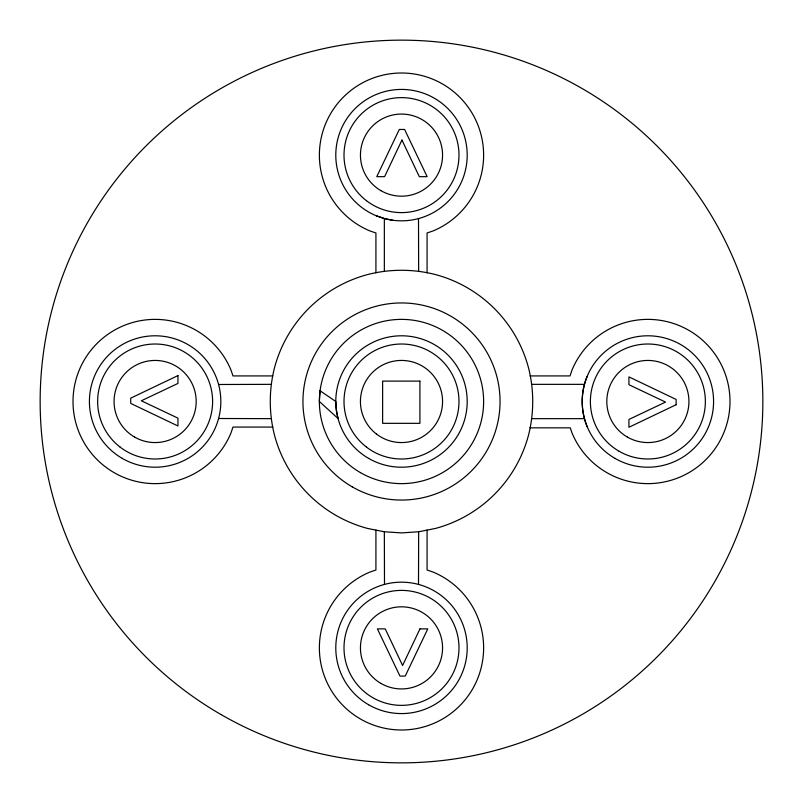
<?xml version="1.0" encoding="UTF-8"?>
<svg xmlns="http://www.w3.org/2000/svg" width="803" height="803" viewBox="0 0 803 803"><rect width="100%" height="100%" fill="white"/><g stroke="black" fill="none" stroke-linecap="round" stroke-linejoin="round"><path stroke-width="1.2" d="M418.504 584.413L418.654 531.777L435.507 528.424A131.401 131.401 0 0 0 528.424 435.507C534.146 413.264 534.146 389.736 528.424 367.493A131.401 131.401 0 0 0 435.507 274.576C413.264 268.854 389.736 268.854 367.493 274.576A131.401 131.401 0 0 0 274.576 367.493C268.854 389.736 268.854 413.264 274.576 435.507A131.401 131.401 0 0 0 367.493 528.424L384.346 531.777L401.5 532.901L418.654 531.777M587.174 376.356C580.619 392.286 580.619 410.714 587.174 426.644M218.587 384.496L271.223 384.346M384.496 218.587L376.356 215.826A65.695 65.695 0 0 1 359.272 104.791A65.695 65.695 0 0 1 465.64 140.906A65.695 65.695 0 0 1 384.496 218.587L376.356 215.826M272.9 375.924L232.98 375.924L231.003 370.073A82.127 82.127 0 0 0 105.133 336.347A82.127 82.127 0 0 0 105.133 466.653A82.127 82.127 0 0 0 231.003 432.927L232.98 427.076L272.9 427.076M530.1 375.924L570.02 375.924L571.997 370.073A82.127 82.127 0 0 1 697.867 336.347A82.127 82.127 0 0 1 697.867 466.653A82.127 82.127 0 0 1 571.997 432.927L570.271 427.838L529.95 427.838M531.777 384.346L584.413 384.346M531.777 418.654L584.413 418.654M218.587 418.504L271.223 418.654M392.928 220.263L384.346 218.587L384.346 271.223M418.504 218.587L418.654 271.223M384.346 531.777L384.496 584.413M427.076 272.9L427.076 232.98L432.927 231.003A82.127 82.127 0 0 0 466.653 105.133A82.127 82.127 0 0 0 336.347 105.133A82.127 82.127 0 0 0 370.073 231.003L375.924 232.98L375.924 272.9M427.076 530.1L427.076 570.02L432.927 571.997A82.127 82.127 0 0 1 466.653 697.867A82.127 82.127 0 0 1 336.347 697.867A82.127 82.127 0 0 1 370.073 571.997L375.924 570.02L375.924 530.1M320.076 390.78L319.373 401.5L338.043 418.504L336.367 410.072L335.805 401.5L320.076 390.78M401.962 140.053L384.597 176.67L376.768 176.67L399.322 129.454L404.592 129.454L427.146 176.67L419.317 176.67L401.962 140.053M419.959 628.879L402.594 665.496L385.229 628.879L377.4 628.879L399.954 676.086L405.224 676.086L427.778 628.879L419.959 628.879M177.945 375.593L130.728 398.147L130.728 403.417L177.945 425.971L177.945 418.142L141.328 400.787L177.945 383.422L177.945 375.593M676.136 404.722L628.93 427.266L628.93 419.447L665.546 402.082L628.93 384.717L628.93 376.898L676.136 399.442L676.136 404.722M419.919 381.114L382.629 381.114L382.629 423.332L419.919 423.332L419.919 381.114M360.437 472.626A82.127 82.127 0 0 0 483.627 401.5A82.127 82.127 0 0 0 360.437 330.374A82.127 82.127 0 0 0 360.437 472.626M368.647 458.403A65.695 65.695 0 0 0 467.195 401.5A65.695 65.695 0 0 0 368.647 344.597A65.695 65.695 0 0 0 368.647 458.403M352.226 486.849A98.548 98.548 0 0 0 500.048 401.5A98.548 98.548 0 0 0 352.226 316.151A98.548 98.548 0 0 0 352.226 486.849M366.499 447.11A57.485 57.485 0 0 0 458.493 409.008A57.485 57.485 0 0 0 379.498 348.392A57.485 57.485 0 0 0 366.499 447.11M376.507 434.082A41.063 41.063 0 0 0 442.212 406.86A41.063 41.063 0 0 0 385.781 363.558A41.063 41.063 0 0 0 376.507 434.082M120.129 447.11A57.485 57.485 0 0 0 212.122 409.008A57.485 57.485 0 0 0 133.127 348.392A57.485 57.485 0 0 0 120.129 447.11M134.593 437.063A41.063 41.063 0 0 0 196.183 401.5A41.063 41.063 0 0 0 134.593 365.937A41.063 41.063 0 0 0 134.593 437.063M122.277 458.403A65.695 65.695 0 0 0 220.825 401.5A65.695 65.695 0 0 0 122.277 344.597A65.695 65.695 0 0 0 122.277 458.403M368.647 704.773A65.695 65.695 0 0 0 467.195 647.87A65.695 65.695 0 0 0 368.647 590.978A65.695 65.695 0 0 0 368.647 704.773M366.499 693.481A57.485 57.485 0 0 0 458.493 655.378A57.485 57.485 0 0 0 379.498 594.762A57.485 57.485 0 0 0 366.499 693.481M380.973 683.433A41.063 41.063 0 0 0 442.563 647.87A41.063 41.063 0 0 0 380.973 612.318A41.063 41.063 0 0 0 380.973 683.433M366.499 200.73A57.485 57.485 0 0 0 458.493 162.628A57.485 57.485 0 0 0 379.498 102.011A57.485 57.485 0 0 0 366.499 200.73M380.973 190.682A41.063 41.063 0 0 0 442.563 155.13A41.063 41.063 0 0 0 380.973 119.567A41.063 41.063 0 0 0 380.973 190.682M615.028 458.403A65.695 65.695 0 0 0 713.576 401.5A65.695 65.695 0 0 0 615.028 344.597A65.695 65.695 0 0 0 615.028 458.403M619.133 451.286A57.485 57.485 0 0 0 705.365 401.5A57.485 57.485 0 0 0 619.133 351.714A57.485 57.485 0 0 0 619.133 451.286M627.344 437.063A41.063 41.063 0 0 0 688.934 401.5A41.063 41.063 0 0 0 627.344 365.937A41.063 41.063 0 0 0 627.344 437.063M220.825 714.439A361.35 361.35 0 0 0 762.85 401.5A361.35 361.35 0 0 0 220.825 88.561A361.35 361.35 0 0 0 220.825 714.439"/></g></svg>
